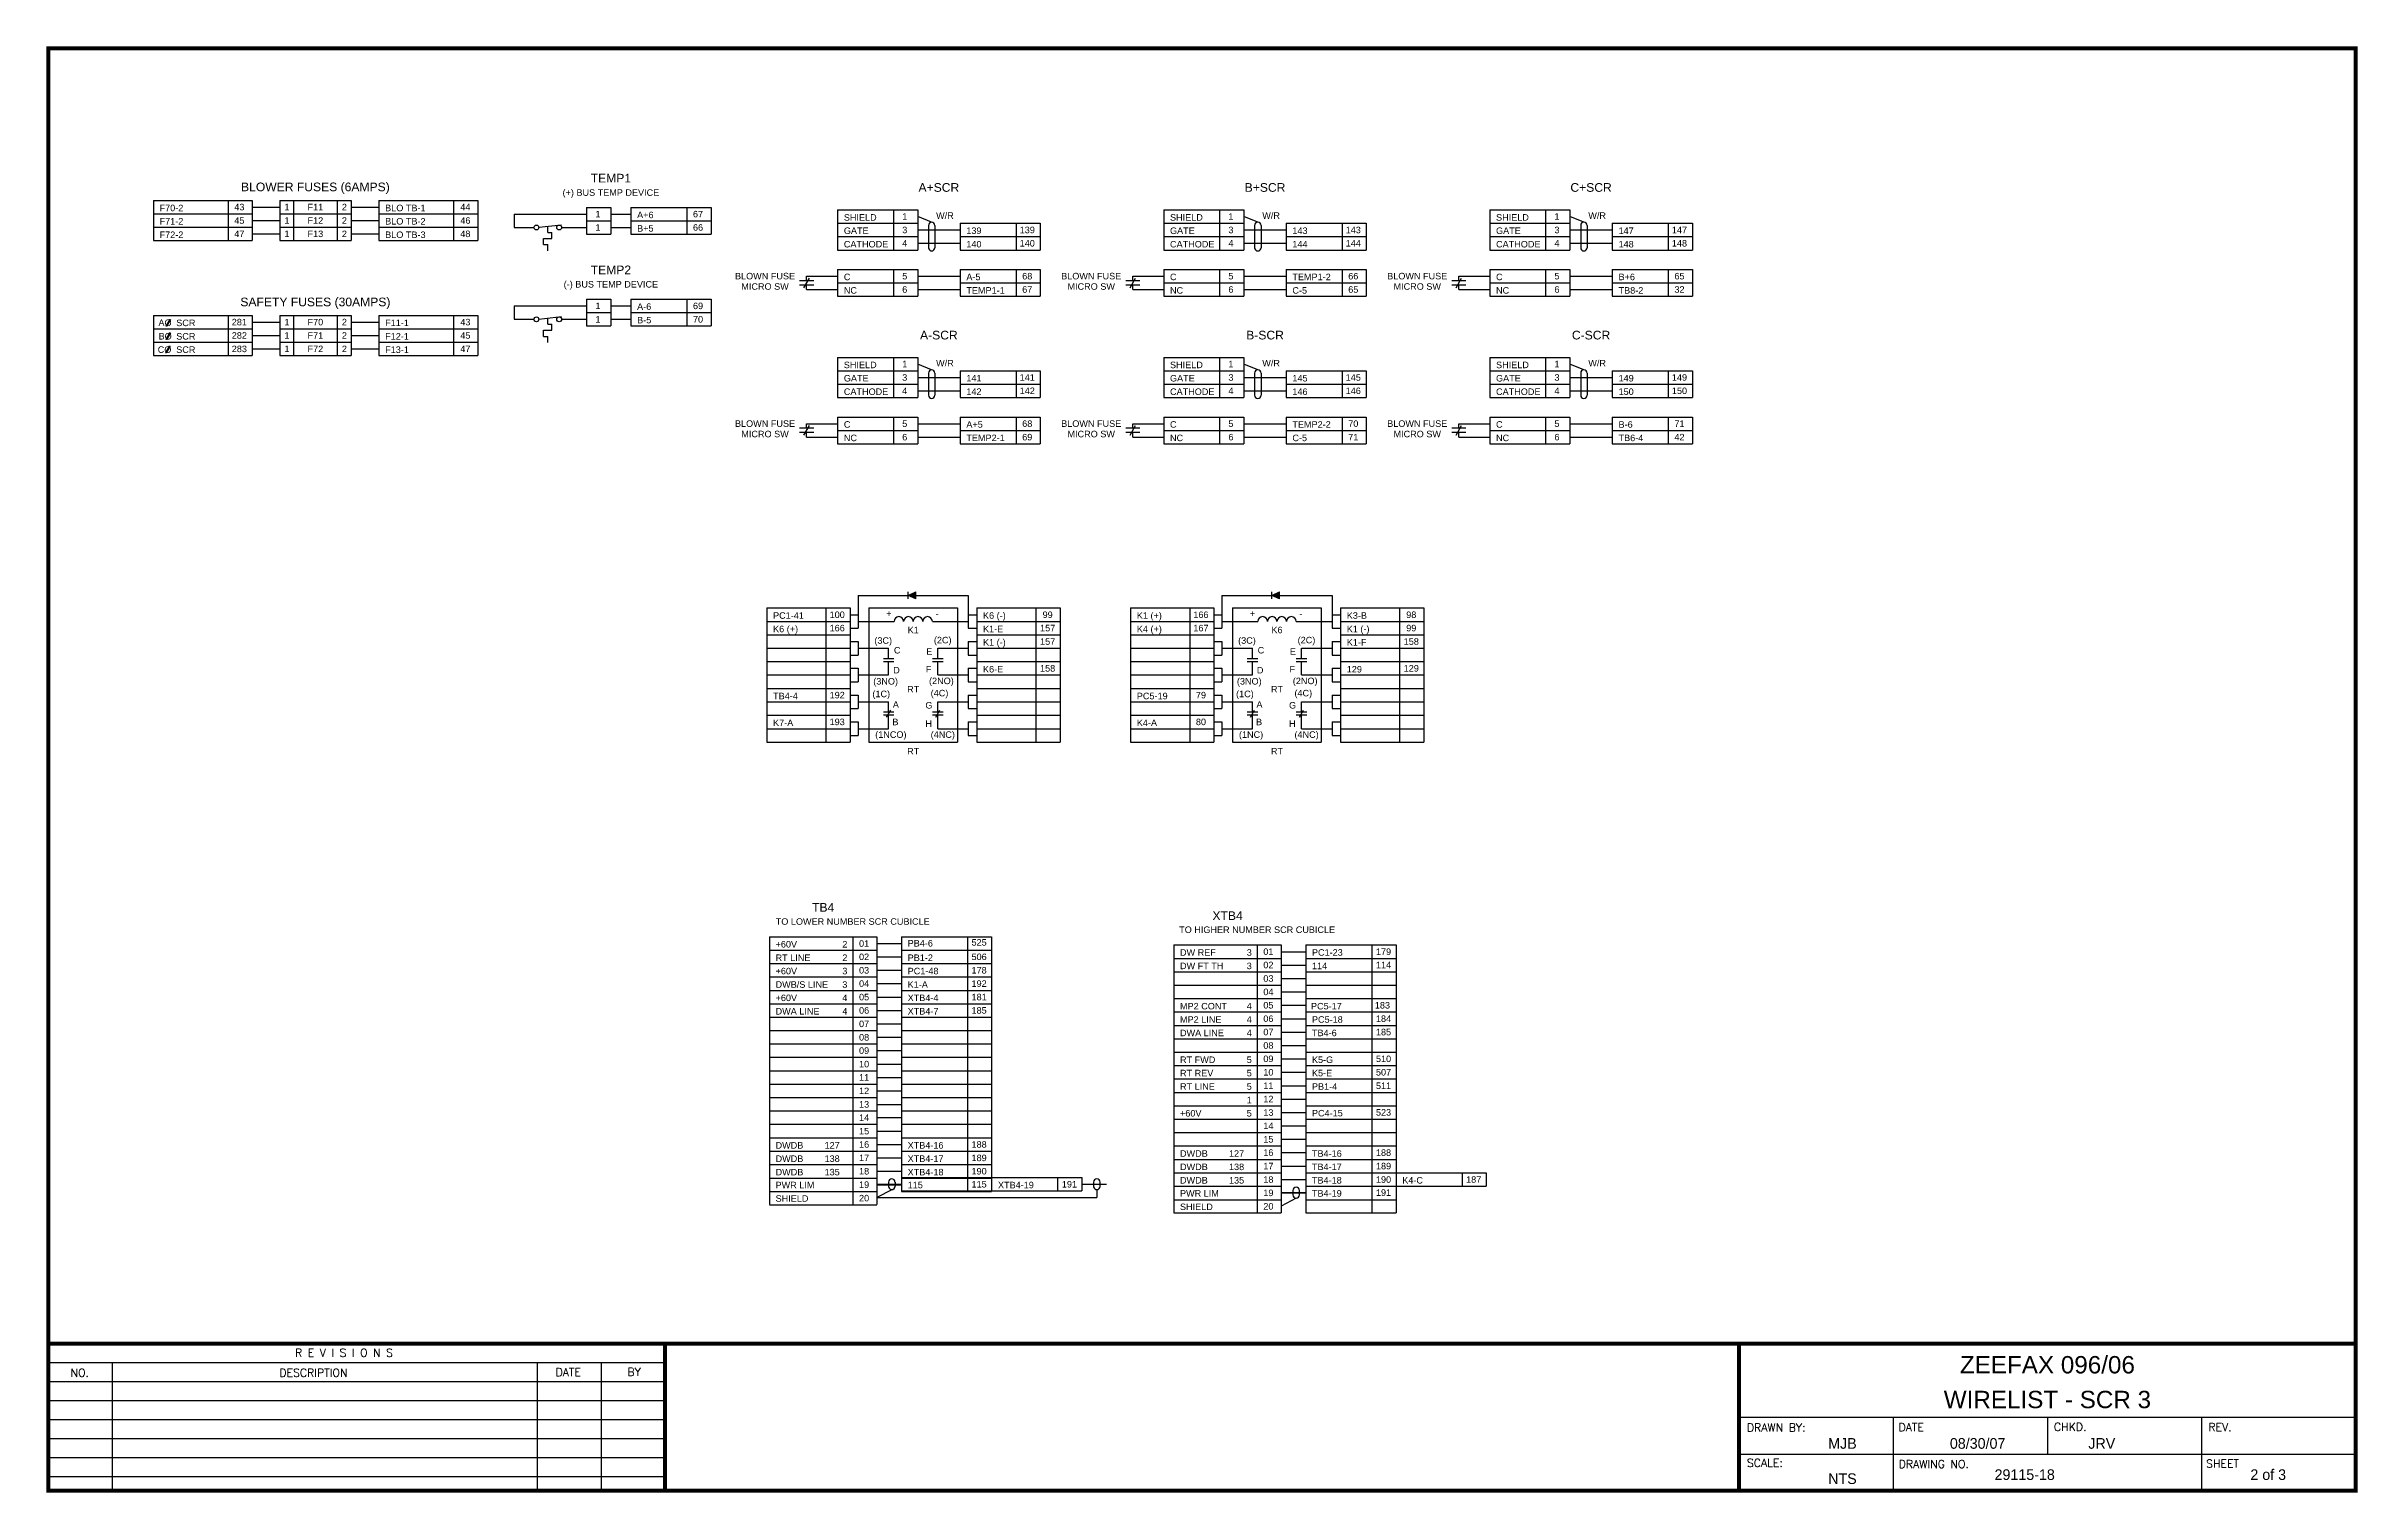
# Model space of a CAD drawing. Extents: x 1.8 to 18.5, y -1.9 to 8.5.
import ezdxf
from ezdxf.enums import TextEntityAlignment as Align

# ---------------------------------------------------------------- set-up
doc = ezdxf.new("R2010")
doc.units = 0
doc.header["$MEASUREMENT"] = 0
doc.layers.get('0').update_dxf_attribs({"linetype": 'CONTINUOUS'})
doc.layers.add('DRAWING', color=7, linetype='CONTINUOUS')
doc.styles.add('A1', font='A1.shx')
doc.styles.add('ROMAND', font='ROMAND.shx')
doc.styles.get("Standard").update_dxf_attribs({"font": 'ARIAL.TTF'})

# ---------------------------------------------------------------- blocks, each defined once
blk = doc.blocks.new('B_phase')
h = blk.add_hatch(color=256)
h.paths.add_polyline_path([(0.094, -0.031), (0.101, -0.031), (0.139, 0.033), (0.131, 0.033)], flags=16)
h.paths.add_polyline_path([(0.01, -0.048), (0.158, -0.048), (0.158, 0.049), (0.01, 0.049)], flags=9)
for p, q in [((0.131, 0.033), (0.094, -0.031)), ((0.139, 0.033), (0.101, -0.031)), ((0.131, 0.033), (0.139, 0.033)), ((0.101, -0.031), (0.094, -0.031))]:
    blk.add_line(p, q)
blk.add_text('BO', height=0.0625).set_placement((0.025, -0.03))
blk = doc.blocks.new('C_phase')
h = blk.add_hatch(color=256)
h.paths.add_polyline_path([(0.099, -0.026), (0.107, -0.026), (0.144, 0.038), (0.136, 0.038)], flags=16)
h.paths.add_polyline_path([(0.013, -0.043), (0.168, -0.043), (0.168, 0.054), (0.013, 0.054)], flags=9)
for p, q in [((0.136, 0.038), (0.099, -0.026)), ((0.144, 0.038), (0.107, -0.026)), ((0.136, 0.038), (0.144, 0.038)), ((0.107, -0.026), (0.099, -0.026))]:
    blk.add_line(p, q)
blk.add_text('CO', height=0.0625).set_placement((0.025, -0.025))
blk = doc.blocks.new('A_phase')
h = blk.add_hatch(color=256)
h.paths.add_polyline_path([(0.1, -0.033), (0.108, -0.033), (0.145, 0.031), (0.137, 0.031)], flags=16)
h.paths.add_polyline_path([(0.01, -0.05), (0.165, -0.05), (0.165, 0.047), (0.01, 0.047)], flags=9)
for p, q in [((0.137, 0.031), (0.1, -0.033)), ((0.145, 0.031), (0.108, -0.033)), ((0.137, 0.031), (0.145, 0.031)), ((0.108, -0.033), (0.1, -0.033))]:
    blk.add_line(p, q)
blk.add_text('AO', height=0.0625).set_placement((0.029, -0.032))
blk = doc.blocks.new('N_C_contact')
for p, q in [((0.051, 0.031), (-0.051, 0.031)), ((0.051, 0), (-0.051, 0)), ((-0.02, -0.019), (0.02, 0.05))]:
    blk.add_line(p, q)
blk = doc.blocks.new('coil')
for centre in [(0.046, 0), (0.138, 0), (0.23, 0), (0.322, 0)]:
    blk.add_arc(centre, 0.046, 0, 180)
blk = doc.blocks.new('NPCAP')
for p, q in [((0, 0.051), (0, -0.051)), ((0.031, 0.051), (0.031, -0.051))]:
    blk.add_line(p, q)
blk = doc.blocks.new('DIODE')
blk.add_hatch(color=256).paths.add_polyline_path([(0.072, 0), (0, 0.033), (0, -0.033)])
for p, q in [((0, 0.033), (0.072, 0)), ((0, 0.033), (0, -0.033)), ((0.072, 0), (0, -0.033)), ((0.072, 0.033), (0.072, -0.033))]:
    blk.add_line(p, q)

msp = doc.modelspace()

# ---------------------------------------------------------------- linework, layer by layer
at = {"color": 7}
for p, q in [((1.823, -0.861), (1.823, -1.922)), ((1.823, -0.998), (6.269, -0.998)), ((2.284, -0.998), (2.284, -1.922)), ((5.347, -0.998), (5.347, -1.922)), ((5.808, -0.998), (5.808, -1.922)), ((1.823, -1.135), (6.269, -1.135)), ((1.823, -1.272), (6.269, -1.272)), ((1.823, -1.409), (6.269, -1.409)), ((14.01, -1.391), (18.456, -1.391)), ((15.122, -1.391), (15.122, -1.922)), ((16.233, -1.391), (16.233, -1.657)), ((17.344, -1.391), (17.344, -1.922)), ((1.823, -1.546), (6.269, -1.546)), ((14.01, -1.657), (18.456, -1.657)), ((1.823, -1.683), (6.269, -1.683)), ((1.823, -1.82), (6.269, -1.82))]:
    msp.add_line(p, q, dxfattribs=at)
at = {"color": 7, "const_width": 0.0288}
msp.add_lwpolyline([(18.456, -1.922), (18.456, 8.474), (1.823, 8.474), (1.823, -1.922)], close=True, dxfattribs=at)
for points in [[(1.823, -0.861), (18.456, -0.861)], [(6.269, -0.861), (6.269, -1.922)], [(14.01, -1.922), (14.01, -0.861)]]:
    msp.add_lwpolyline(points, dxfattribs=at)
at = {"layer": 'DRAWING', "color": 7}
for p, q in [((2.581, 7.377), (3.294, 7.377)), ((2.581, 7.377), (2.581, 7.087)), ((3.12, 7.377), (3.12, 7.087)), ((3.294, 7.377), (3.294, 7.087)), ((3.492, 7.377), (4.006, 7.377)), ((3.492, 7.377), (3.492, 7.087)), ((3.592, 7.377), (3.592, 7.087)), ((3.905, 7.377), (3.905, 7.087)), ((4.006, 7.377), (4.006, 7.087)), ((4.206, 7.377), (4.92, 7.377)), ((4.206, 7.377), (4.206, 7.087)), ((4.745, 7.377), (4.745, 7.087)), ((4.92, 7.377), (4.92, 7.087)), ((2.581, 7.281), (3.294, 7.281)), ((2.581, 7.184), (3.294, 7.184)), ((3.294, 7.329), (3.492, 7.329)), ((3.294, 7.232), (3.492, 7.232)), ((3.492, 7.281), (4.006, 7.281)), ((3.492, 7.184), (4.006, 7.184)), ((4.006, 7.329), (4.206, 7.329)), ((4.006, 7.232), (4.206, 7.232)), ((4.206, 7.281), (4.92, 7.281)), ((4.206, 7.184), (4.92, 7.184)), ((5.181, 7.278), (5.704, 7.278)), ((5.181, 7.278), (5.181, 7.182)), ((5.181, 7.182), (5.324, 7.182)), ((5.36, 7.183), (5.524, 7.201)), ((5.424, 7.146), (5.424, 7.19)), ((5.524, 7.182), (5.704, 7.182)), ((5.704, 7.326), (5.879, 7.326)), ((5.704, 7.326), (5.704, 7.133)), ((5.704, 7.23), (5.879, 7.23)), ((5.879, 7.326), (5.879, 7.133)), ((5.879, 7.278), (6.023, 7.278)), ((5.879, 7.182), (6.023, 7.182)), ((6.023, 7.326), (6.601, 7.326)), ((6.023, 7.326), (6.023, 7.133)), ((6.023, 7.23), (6.601, 7.23)), ((6.426, 7.326), (6.426, 7.133)), ((6.601, 7.326), (6.601, 7.133)), ((7.513, 7.309), (7.513, 7.019)), ((7.513, 7.309), (8.091, 7.309)), ((7.513, 7.213), (8.091, 7.213)), ((7.916, 7.309), (7.916, 7.019)), ((8.091, 7.309), (8.091, 7.019)), ((8.191, 7.219), (8.091, 7.261)), ((8.091, 7.164), (8.396, 7.164)), ((8.168, 7.196), (8.168, 7.036)), ((8.214, 7.196), (8.214, 7.036)), ((8.396, 7.213), (8.973, 7.213)), ((8.396, 7.213), (8.396, 7.019)), ((8.799, 7.213), (8.799, 7.019)), ((8.973, 7.213), (8.973, 7.019)), ((9.864, 7.309), (9.864, 7.019)), ((9.864, 7.309), (10.441, 7.309)), ((9.864, 7.213), (10.441, 7.213)), ((10.266, 7.309), (10.266, 7.019)), ((10.441, 7.309), (10.441, 7.019)), ((10.542, 7.219), (10.441, 7.261)), ((10.441, 7.164), (10.746, 7.164)), ((10.519, 7.196), (10.519, 7.036)), ((10.565, 7.196), (10.565, 7.036)), ((10.746, 7.213), (10.746, 7.019)), ((10.746, 7.213), (11.324, 7.213)), ((11.149, 7.213), (11.149, 7.019)), ((11.324, 7.213), (11.324, 7.019)), ((12.214, 7.309), (12.214, 7.019)), ((12.214, 7.309), (12.791, 7.309)), ((12.214, 7.213), (12.791, 7.213)), ((12.616, 7.309), (12.616, 7.019)), ((12.791, 7.309), (12.791, 7.019)), ((12.892, 7.219), (12.791, 7.261)), ((12.791, 7.164), (13.097, 7.164)), ((12.869, 7.196), (12.869, 7.036)), ((12.915, 7.196), (12.915, 7.036)), ((13.097, 7.213), (13.097, 7.019)), ((13.097, 7.213), (13.674, 7.213)), ((13.499, 7.213), (13.499, 7.019)), ((13.674, 7.213), (13.674, 7.019)), ((2.581, 7.087), (3.294, 7.087)), ((3.294, 7.136), (3.492, 7.136)), ((3.492, 7.087), (4.006, 7.087)), ((4.006, 7.136), (4.206, 7.136)), ((4.206, 7.087), (4.92, 7.087)), ((5.394, 7.102), (5.454, 7.102)), ((5.394, 7.058), (5.394, 7.102)), ((5.394, 7.058), (5.424, 7.058)), ((5.424, 7.146), (5.454, 7.146)), ((5.424, 7.014), (5.424, 7.058)), ((5.454, 7.102), (5.454, 7.146)), ((5.704, 7.133), (5.879, 7.133)), ((6.023, 7.133), (6.601, 7.133)), ((7.513, 7.116), (8.091, 7.116)), ((7.513, 7.019), (8.091, 7.019)), ((8.091, 7.068), (8.396, 7.068)), ((8.396, 7.116), (8.973, 7.116)), ((8.396, 7.019), (8.973, 7.019)), ((9.864, 7.116), (10.441, 7.116)), ((9.864, 7.019), (10.441, 7.019)), ((10.441, 7.068), (10.746, 7.068)), ((10.746, 7.116), (11.324, 7.116)), ((10.746, 7.019), (11.324, 7.019)), ((12.214, 7.116), (12.791, 7.116)), ((12.214, 7.019), (12.791, 7.019)), ((12.791, 7.068), (13.097, 7.068)), ((13.097, 7.116), (13.674, 7.116)), ((13.097, 7.019), (13.674, 7.019)), ((7.29, 6.831), (7.513, 6.831)), ((7.29, 6.798), (7.29, 6.831)), ((7.513, 6.879), (8.091, 6.879)), ((7.513, 6.879), (7.513, 6.686)), ((7.916, 6.879), (7.916, 6.686)), ((8.091, 6.879), (8.091, 6.686)), ((8.091, 6.831), (8.396, 6.831)), ((8.396, 6.879), (8.973, 6.879)), ((8.396, 6.879), (8.396, 6.686)), ((8.799, 6.879), (8.799, 6.686)), ((8.973, 6.879), (8.973, 6.686)), ((9.641, 6.831), (9.864, 6.831)), ((9.641, 6.798), (9.641, 6.831)), ((9.864, 6.879), (10.441, 6.879)), ((9.864, 6.879), (9.864, 6.686)), ((10.266, 6.879), (10.266, 6.686)), ((10.441, 6.879), (10.441, 6.686)), ((10.441, 6.831), (10.746, 6.831)), ((10.746, 6.879), (11.324, 6.879)), ((10.746, 6.879), (10.746, 6.686)), ((11.149, 6.879), (11.149, 6.686)), ((11.324, 6.879), (11.324, 6.686)), ((11.991, 6.831), (12.214, 6.831)), ((11.991, 6.798), (11.991, 6.831)), ((12.214, 6.879), (12.791, 6.879)), ((12.214, 6.879), (12.214, 6.686)), ((12.616, 6.879), (12.616, 6.686)), ((12.791, 6.879), (12.791, 6.686)), ((12.791, 6.831), (13.097, 6.831)), ((13.097, 6.879), (13.674, 6.879)), ((13.097, 6.879), (13.097, 6.686)), ((13.499, 6.879), (13.499, 6.686)), ((13.674, 6.879), (13.674, 6.686)), ((5.704, 6.665), (5.879, 6.665)), ((5.704, 6.665), (5.704, 6.472)), ((5.879, 6.665), (5.879, 6.472)), ((6.023, 6.665), (6.601, 6.665)), ((6.023, 6.665), (6.023, 6.472)), ((6.426, 6.665), (6.426, 6.472)), ((6.601, 6.665), (6.601, 6.472)), ((7.29, 6.735), (7.29, 6.767)), ((7.29, 6.735), (7.513, 6.735)), ((7.513, 6.783), (8.091, 6.783)), ((7.513, 6.686), (8.091, 6.686)), ((8.091, 6.735), (8.396, 6.735)), ((8.396, 6.783), (8.973, 6.783)), ((8.396, 6.686), (8.973, 6.686)), ((9.641, 6.735), (9.641, 6.767)), ((9.641, 6.735), (9.864, 6.735)), ((9.864, 6.783), (10.441, 6.783)), ((9.864, 6.686), (10.441, 6.686)), ((10.441, 6.735), (10.746, 6.735)), ((10.746, 6.783), (11.324, 6.783)), ((10.746, 6.686), (11.324, 6.686)), ((11.991, 6.735), (11.991, 6.767)), ((11.991, 6.735), (12.214, 6.735)), ((12.214, 6.783), (12.791, 6.783)), ((12.214, 6.686), (12.791, 6.686)), ((12.791, 6.735), (13.097, 6.735)), ((13.097, 6.783), (13.674, 6.783)), ((13.097, 6.686), (13.674, 6.686)), ((2.581, 6.548), (3.294, 6.548)), ((2.581, 6.548), (2.581, 6.259)), ((3.12, 6.548), (3.12, 6.259)), ((3.294, 6.548), (3.294, 6.259)), ((3.294, 6.5), (3.492, 6.5)), ((3.492, 6.548), (4.006, 6.548)), ((3.492, 6.548), (3.492, 6.259)), ((3.592, 6.548), (3.592, 6.259)), ((3.905, 6.548), (3.905, 6.259)), ((4.006, 6.548), (4.006, 6.259)), ((4.006, 6.5), (4.206, 6.5)), ((4.206, 6.548), (4.92, 6.548)), ((4.206, 6.548), (4.206, 6.259)), ((4.745, 6.548), (4.745, 6.259)), ((4.92, 6.548), (4.92, 6.259)), ((5.181, 6.617), (5.704, 6.617)), ((5.181, 6.617), (5.181, 6.52)), ((5.181, 6.52), (5.324, 6.52)), ((5.36, 6.522), (5.524, 6.54)), ((5.424, 6.485), (5.424, 6.529)), ((5.524, 6.52), (5.704, 6.52)), ((5.704, 6.569), (5.879, 6.569)), ((5.879, 6.617), (6.023, 6.617)), ((5.879, 6.52), (6.023, 6.52)), ((6.023, 6.569), (6.601, 6.569)), ((2.581, 6.452), (3.294, 6.452)), ((2.581, 6.355), (3.294, 6.355)), ((3.294, 6.404), (3.492, 6.404)), ((3.492, 6.452), (4.006, 6.452)), ((3.492, 6.355), (4.006, 6.355)), ((4.006, 6.404), (4.206, 6.404)), ((4.206, 6.452), (4.92, 6.452)), ((4.206, 6.355), (4.92, 6.355)), ((5.394, 6.397), (5.394, 6.441)), ((5.394, 6.441), (5.454, 6.441)), ((5.394, 6.397), (5.424, 6.397)), ((5.424, 6.485), (5.454, 6.485)), ((5.424, 6.353), (5.424, 6.397)), ((5.454, 6.441), (5.454, 6.485)), ((5.704, 6.472), (5.879, 6.472)), ((6.023, 6.472), (6.601, 6.472)), ((2.581, 6.259), (3.294, 6.259)), ((3.294, 6.307), (3.492, 6.307)), ((3.492, 6.259), (4.006, 6.259)), ((4.006, 6.307), (4.206, 6.307)), ((4.206, 6.259), (4.92, 6.259)), ((7.513, 6.246), (7.513, 5.956)), ((7.513, 6.246), (8.091, 6.246)), ((7.916, 6.246), (7.916, 5.956)), ((8.091, 6.246), (8.091, 5.956)), ((8.191, 6.156), (8.091, 6.198)), ((9.864, 6.246), (9.864, 5.956)), ((9.864, 6.246), (10.441, 6.246)), ((10.266, 6.246), (10.266, 5.956)), ((10.441, 6.246), (10.441, 5.956)), ((10.542, 6.156), (10.441, 6.198)), ((12.214, 6.246), (12.791, 6.246)), ((12.214, 6.246), (12.214, 5.956)), ((12.616, 6.246), (12.616, 5.956)), ((12.791, 6.246), (12.791, 5.956)), ((12.892, 6.156), (12.791, 6.198)), ((7.513, 6.149), (8.091, 6.149)), ((7.513, 6.053), (8.091, 6.053)), ((8.091, 6.101), (8.396, 6.101)), ((8.091, 6.005), (8.396, 6.005)), ((8.168, 6.133), (8.168, 5.973)), ((8.214, 6.133), (8.214, 5.973)), ((8.396, 6.149), (8.973, 6.149)), ((8.396, 6.149), (8.396, 5.956)), ((8.396, 6.053), (8.973, 6.053)), ((8.799, 6.149), (8.799, 5.956)), ((8.973, 6.149), (8.973, 5.956)), ((9.864, 6.149), (10.441, 6.149)), ((9.864, 6.053), (10.441, 6.053)), ((10.441, 6.101), (10.746, 6.101)), ((10.441, 6.005), (10.746, 6.005)), ((10.519, 6.133), (10.519, 5.973)), ((10.565, 6.133), (10.565, 5.973)), ((10.746, 6.149), (11.324, 6.149)), ((10.746, 6.149), (10.746, 5.956)), ((10.746, 6.053), (11.324, 6.053)), ((11.149, 6.149), (11.149, 5.956)), ((11.324, 6.149), (11.324, 5.956)), ((12.214, 6.149), (12.791, 6.149)), ((12.214, 6.053), (12.791, 6.053)), ((12.791, 6.101), (13.097, 6.101)), ((12.791, 6.005), (13.097, 6.005)), ((12.869, 6.133), (12.869, 5.973)), ((12.915, 6.133), (12.915, 5.973)), ((13.097, 6.149), (13.674, 6.149)), ((13.097, 6.149), (13.097, 5.956)), ((13.097, 6.053), (13.674, 6.053)), ((13.499, 6.149), (13.499, 5.956)), ((13.674, 6.149), (13.674, 5.956)), ((7.513, 5.956), (8.091, 5.956)), ((8.396, 5.956), (8.973, 5.956)), ((9.864, 5.956), (10.441, 5.956)), ((10.746, 5.956), (11.324, 5.956)), ((12.214, 5.956), (12.791, 5.956)), ((13.097, 5.956), (13.674, 5.956)), ((7.29, 5.768), (7.513, 5.768)), ((7.29, 5.735), (7.29, 5.768)), ((7.29, 5.671), (7.29, 5.704)), ((7.29, 5.671), (7.513, 5.671)), ((7.513, 5.816), (8.091, 5.816)), ((7.513, 5.816), (7.513, 5.623)), ((7.513, 5.72), (8.091, 5.72)), ((7.916, 5.816), (7.916, 5.623)), ((8.091, 5.816), (8.091, 5.623)), ((8.091, 5.768), (8.396, 5.768)), ((8.091, 5.671), (8.396, 5.671)), ((8.396, 5.816), (8.973, 5.816)), ((8.396, 5.816), (8.396, 5.623)), ((8.396, 5.72), (8.973, 5.72)), ((8.799, 5.816), (8.799, 5.623)), ((8.973, 5.816), (8.973, 5.623)), ((9.641, 5.768), (9.864, 5.768)), ((9.641, 5.735), (9.641, 5.768)), ((9.641, 5.671), (9.641, 5.704)), ((9.641, 5.671), (9.864, 5.671)), ((9.864, 5.816), (9.864, 5.623)), ((9.864, 5.816), (10.441, 5.816)), ((9.864, 5.72), (10.441, 5.72)), ((10.266, 5.816), (10.266, 5.623)), ((10.441, 5.816), (10.441, 5.623)), ((10.441, 5.768), (10.746, 5.768)), ((10.441, 5.671), (10.746, 5.671)), ((10.746, 5.816), (11.324, 5.816)), ((10.746, 5.816), (10.746, 5.623)), ((10.746, 5.72), (11.324, 5.72)), ((11.149, 5.816), (11.149, 5.623)), ((11.324, 5.816), (11.324, 5.623)), ((11.991, 5.768), (12.214, 5.768)), ((11.991, 5.735), (11.991, 5.768)), ((11.991, 5.671), (11.991, 5.704)), ((11.991, 5.671), (12.214, 5.671)), ((12.214, 5.816), (12.791, 5.816)), ((12.214, 5.816), (12.214, 5.623)), ((12.214, 5.72), (12.791, 5.72)), ((12.616, 5.816), (12.616, 5.623)), ((12.791, 5.816), (12.791, 5.623)), ((12.791, 5.768), (13.097, 5.768)), ((12.791, 5.671), (13.097, 5.671)), ((13.097, 5.816), (13.097, 5.623)), ((13.097, 5.816), (13.674, 5.816)), ((13.097, 5.72), (13.674, 5.72)), ((13.499, 5.816), (13.499, 5.623)), ((13.674, 5.816), (13.674, 5.623)), ((7.513, 5.623), (8.091, 5.623)), ((8.396, 5.623), (8.973, 5.623)), ((9.864, 5.623), (10.441, 5.623)), ((10.746, 5.623), (11.324, 5.623)), ((12.214, 5.623), (12.791, 5.623)), ((13.097, 5.623), (13.674, 5.623)), ((7.661, 4.531), (8.455, 4.531)), ((7.661, 4.531), (7.661, 4.295)), ((8.455, 4.531), (8.455, 4.295)), ((10.283, 4.531), (11.077, 4.531)), ((10.283, 4.531), (10.283, 4.295)), ((11.077, 4.531), (11.077, 4.295)), ((7.003, 4.44), (7.604, 4.44)), ((7.003, 4.44), (7.003, 3.474)), ((7.003, 4.343), (7.604, 4.343)), ((7.429, 4.44), (7.429, 3.474)), ((7.604, 4.44), (7.604, 3.474)), ((7.604, 4.391), (7.661, 4.391)), ((7.661, 4.343), (7.92, 4.343)), ((7.739, 4.44), (7.739, 3.474)), ((7.739, 4.44), (8.378, 4.44)), ((8.196, 4.343), (8.455, 4.343)), ((8.378, 4.44), (8.378, 3.474)), ((8.455, 4.391), (8.516, 4.391)), ((8.516, 4.44), (8.516, 3.474)), ((8.516, 4.44), (9.117, 4.44)), ((8.516, 4.343), (9.117, 4.343)), ((8.942, 4.44), (8.942, 3.474)), ((9.117, 4.44), (9.117, 3.474)), ((9.624, 4.44), (9.624, 3.474)), ((9.624, 4.44), (10.225, 4.44)), ((9.624, 4.343), (10.225, 4.343)), ((10.051, 4.44), (10.051, 3.474)), ((10.225, 4.44), (10.225, 3.474)), ((10.225, 4.391), (10.283, 4.391)), ((10.283, 4.343), (10.542, 4.343)), ((10.36, 4.44), (10.36, 3.474)), ((10.36, 4.44), (10.999, 4.44)), ((10.818, 4.343), (11.077, 4.343)), ((10.999, 4.44), (10.999, 3.474)), ((11.077, 4.391), (11.137, 4.391)), ((11.137, 4.44), (11.137, 3.474)), ((11.137, 4.44), (11.738, 4.44)), ((11.137, 4.343), (11.738, 4.343)), ((11.564, 4.44), (11.564, 3.474)), ((11.738, 4.44), (11.738, 3.474)), ((7.003, 4.246), (7.604, 4.246)), ((7.604, 4.295), (7.661, 4.295)), ((7.604, 4.198), (7.661, 4.198)), ((7.661, 4.198), (7.661, 4.101)), ((8.455, 4.295), (8.516, 4.295)), ((8.455, 4.198), (8.455, 4.101)), ((8.455, 4.198), (8.516, 4.198)), ((8.516, 4.246), (9.117, 4.246)), ((9.624, 4.246), (10.225, 4.246)), ((10.225, 4.295), (10.283, 4.295)), ((10.225, 4.198), (10.283, 4.198)), ((10.283, 4.198), (10.283, 4.101)), ((11.077, 4.295), (11.137, 4.295)), ((11.077, 4.198), (11.137, 4.198)), ((11.077, 4.198), (11.077, 4.101)), ((11.137, 4.246), (11.738, 4.246)), ((7.003, 4.15), (7.604, 4.15)), ((7.003, 4.053), (7.604, 4.053)), ((7.604, 4.101), (7.661, 4.101)), ((7.604, 4.005), (7.661, 4.005)), ((7.661, 4.15), (7.881, 4.15)), ((7.661, 4.005), (7.661, 3.908)), ((7.881, 4.077), (7.881, 4.15)), ((7.881, 3.957), (7.881, 4.053)), ((8.235, 4.15), (8.455, 4.15)), ((8.235, 4.077), (8.235, 4.15)), ((8.235, 3.957), (8.235, 4.053)), ((8.455, 4.101), (8.516, 4.101)), ((8.455, 4.005), (8.455, 3.908)), ((8.455, 4.005), (8.516, 4.005)), ((8.516, 4.15), (9.117, 4.15)), ((8.516, 4.053), (9.117, 4.053)), ((9.624, 4.15), (10.225, 4.15)), ((9.624, 4.053), (10.225, 4.053)), ((10.225, 4.101), (10.283, 4.101)), ((10.225, 4.005), (10.283, 4.005)), ((10.283, 4.15), (10.503, 4.15)), ((10.283, 4.005), (10.283, 3.908)), ((10.503, 4.077), (10.503, 4.15)), ((10.503, 3.957), (10.503, 4.053)), ((10.857, 4.15), (11.077, 4.15)), ((10.857, 4.077), (10.857, 4.15)), ((10.857, 3.957), (10.857, 4.053)), ((11.077, 4.101), (11.137, 4.101)), ((11.077, 4.005), (11.137, 4.005)), ((11.077, 4.005), (11.077, 3.908)), ((11.137, 4.15), (11.738, 4.15)), ((11.137, 4.053), (11.738, 4.053)), ((7.003, 3.957), (7.604, 3.957)), ((7.003, 3.86), (7.604, 3.86)), ((7.604, 3.908), (7.661, 3.908)), ((7.661, 3.957), (7.881, 3.957)), ((8.235, 3.957), (8.455, 3.957)), ((8.455, 3.908), (8.516, 3.908)), ((8.516, 3.957), (9.117, 3.957)), ((8.516, 3.86), (9.117, 3.86)), ((9.624, 3.957), (10.225, 3.957)), ((9.624, 3.86), (10.225, 3.86)), ((10.225, 3.908), (10.283, 3.908)), ((10.283, 3.957), (10.503, 3.957)), ((10.857, 3.957), (11.077, 3.957)), ((11.077, 3.908), (11.137, 3.908)), ((11.137, 3.957), (11.738, 3.957)), ((11.137, 3.86), (11.738, 3.86)), ((7.003, 3.763), (7.604, 3.763)), ((7.003, 3.667), (7.604, 3.667)), ((7.604, 3.812), (7.661, 3.812)), ((7.604, 3.715), (7.661, 3.715)), ((7.661, 3.812), (7.661, 3.715)), ((7.661, 3.763), (7.881, 3.763)), ((7.881, 3.69), (7.881, 3.763)), ((7.881, 3.57), (7.881, 3.667)), ((8.235, 3.763), (8.455, 3.763)), ((8.235, 3.69), (8.235, 3.763)), ((8.235, 3.57), (8.235, 3.667)), ((8.455, 3.812), (8.455, 3.715)), ((8.455, 3.812), (8.516, 3.812)), ((8.455, 3.715), (8.516, 3.715)), ((8.516, 3.763), (9.117, 3.763)), ((8.516, 3.667), (9.117, 3.667)), ((9.624, 3.763), (10.225, 3.763)), ((9.624, 3.667), (10.225, 3.667)), ((10.225, 3.812), (10.283, 3.812)), ((10.225, 3.715), (10.283, 3.715)), ((10.283, 3.812), (10.283, 3.715)), ((10.283, 3.763), (10.503, 3.763)), ((10.503, 3.69), (10.503, 3.763)), ((10.503, 3.57), (10.503, 3.667)), ((10.857, 3.69), (10.857, 3.763)), ((10.857, 3.763), (11.077, 3.763)), ((10.857, 3.57), (10.857, 3.667)), ((11.077, 3.812), (11.137, 3.812)), ((11.077, 3.812), (11.077, 3.715)), ((11.077, 3.715), (11.137, 3.715)), ((11.137, 3.763), (11.738, 3.763)), ((11.137, 3.667), (11.738, 3.667)), ((7.003, 3.57), (7.604, 3.57)), ((7.604, 3.619), (7.661, 3.619)), ((7.604, 3.522), (7.661, 3.522)), ((7.661, 3.619), (7.661, 3.522)), ((7.661, 3.57), (7.881, 3.57)), ((8.235, 3.57), (8.455, 3.57)), ((8.455, 3.619), (8.455, 3.522)), ((8.455, 3.619), (8.516, 3.619)), ((8.455, 3.522), (8.516, 3.522)), ((8.516, 3.57), (9.117, 3.57)), ((9.624, 3.57), (10.225, 3.57)), ((10.225, 3.619), (10.283, 3.619)), ((10.225, 3.522), (10.283, 3.522)), ((10.283, 3.619), (10.283, 3.522)), ((10.283, 3.57), (10.503, 3.57)), ((10.857, 3.57), (11.077, 3.57)), ((11.077, 3.619), (11.077, 3.522)), ((11.077, 3.619), (11.137, 3.619)), ((11.077, 3.522), (11.137, 3.522)), ((11.137, 3.57), (11.738, 3.57)), ((7.003, 3.474), (7.604, 3.474)), ((7.739, 3.474), (8.378, 3.474)), ((8.516, 3.474), (9.117, 3.474)), ((9.624, 3.474), (10.225, 3.474)), ((10.36, 3.474), (10.999, 3.474)), ((11.137, 3.474), (11.738, 3.474)), ((7.021, 2.071), (7.021, 0.14)), ((7.021, 2.071), (7.797, 2.071)), ((7.622, 2.071), (7.622, 0.14)), ((7.797, 2.071), (7.797, 0.14)), ((7.797, 2.022), (7.973, 2.022)), ((7.973, 2.071), (7.973, 0.236)), ((7.973, 2.071), (8.623, 2.071)), ((8.449, 2.071), (8.449, 0.236)), ((8.623, 2.071), (8.623, 0.236)), ((9.936, 2.012), (9.936, 0.081)), ((9.936, 2.012), (10.711, 2.012)), ((10.537, 2.012), (10.537, 0.081)), ((10.711, 2.012), (10.711, 0.081)), ((10.887, 2.012), (10.887, 0.081)), ((10.887, 2.012), (11.538, 2.012)), ((11.363, 2.012), (11.363, 0.081)), ((11.538, 2.012), (11.538, 0.081)), ((7.021, 1.974), (7.797, 1.974)), ((7.021, 1.878), (7.797, 1.878)), ((7.797, 1.926), (7.973, 1.926)), ((7.973, 1.974), (8.623, 1.974)), ((7.973, 1.878), (8.623, 1.878)), ((9.936, 1.915), (10.711, 1.915)), ((10.711, 1.963), (10.887, 1.963)), ((10.711, 1.867), (10.887, 1.867)), ((10.887, 1.915), (11.538, 1.915)), ((7.021, 1.781), (7.797, 1.781)), ((7.021, 1.684), (7.797, 1.684)), ((7.797, 1.829), (7.973, 1.829)), ((7.797, 1.733), (7.973, 1.733)), ((7.973, 1.781), (8.623, 1.781)), ((7.973, 1.684), (8.623, 1.684)), ((9.936, 1.818), (10.711, 1.818)), ((9.936, 1.722), (10.711, 1.722)), ((10.711, 1.77), (10.887, 1.77)), ((10.711, 1.673), (10.887, 1.673)), ((10.887, 1.818), (11.538, 1.818)), ((10.887, 1.722), (11.538, 1.722)), ((7.021, 1.588), (7.797, 1.588)), ((7.797, 1.636), (7.973, 1.636)), ((7.797, 1.54), (7.973, 1.54)), ((7.973, 1.588), (8.623, 1.588)), ((9.936, 1.625), (10.711, 1.625)), ((9.936, 1.529), (10.711, 1.529)), ((10.711, 1.577), (10.887, 1.577)), ((10.887, 1.625), (11.538, 1.625)), ((10.887, 1.529), (11.538, 1.529)), ((7.021, 1.491), (7.797, 1.491)), ((7.021, 1.395), (7.797, 1.395)), ((7.797, 1.443), (7.973, 1.443)), ((7.797, 1.346), (7.973, 1.346)), ((7.973, 1.491), (8.623, 1.491)), ((7.973, 1.395), (8.623, 1.395)), ((9.936, 1.432), (10.711, 1.432)), ((9.936, 1.335), (10.711, 1.335)), ((10.711, 1.48), (10.887, 1.48)), ((10.711, 1.384), (10.887, 1.384)), ((10.887, 1.432), (11.538, 1.432)), ((10.887, 1.335), (11.538, 1.335)), ((7.021, 1.298), (7.797, 1.298)), ((7.021, 1.202), (7.797, 1.202)), ((7.797, 1.25), (7.973, 1.25)), ((7.973, 1.298), (8.623, 1.298)), ((7.973, 1.202), (8.623, 1.202)), ((9.936, 1.239), (10.711, 1.239)), ((10.711, 1.287), (10.887, 1.287)), ((10.711, 1.191), (10.887, 1.191)), ((10.887, 1.239), (11.538, 1.239)), ((7.021, 1.105), (7.797, 1.105)), ((7.021, 1.008), (7.797, 1.008)), ((7.797, 1.153), (7.973, 1.153)), ((7.797, 1.057), (7.973, 1.057)), ((7.973, 1.105), (8.623, 1.105)), ((7.973, 1.008), (8.623, 1.008)), ((9.936, 1.142), (10.711, 1.142)), ((9.936, 1.046), (10.711, 1.046)), ((10.711, 1.094), (10.887, 1.094)), ((10.887, 1.142), (11.538, 1.142)), ((10.887, 1.046), (11.538, 1.046)), ((7.021, 0.912), (7.797, 0.912)), ((7.797, 0.96), (7.973, 0.96)), ((7.797, 0.863), (7.973, 0.863)), ((7.973, 0.912), (8.623, 0.912)), ((9.936, 0.949), (10.711, 0.949)), ((9.936, 0.853), (10.711, 0.853)), ((10.711, 0.997), (10.887, 0.997)), ((10.711, 0.901), (10.887, 0.901)), ((10.887, 0.949), (11.538, 0.949)), ((10.887, 0.853), (11.538, 0.853)), ((7.021, 0.815), (7.797, 0.815)), ((7.021, 0.719), (7.797, 0.719)), ((7.797, 0.767), (7.973, 0.767)), ((7.797, 0.67), (7.973, 0.67)), ((7.973, 0.815), (8.623, 0.815)), ((7.973, 0.719), (8.623, 0.719)), ((9.936, 0.756), (10.711, 0.756)), ((10.711, 0.804), (10.887, 0.804)), ((10.711, 0.708), (10.887, 0.708)), ((10.887, 0.756), (11.538, 0.756)), ((7.021, 0.622), (7.797, 0.622)), ((7.021, 0.525), (7.797, 0.525)), ((7.797, 0.574), (7.973, 0.574)), ((7.973, 0.622), (8.623, 0.622)), ((7.973, 0.525), (8.623, 0.525)), ((9.936, 0.659), (10.711, 0.659)), ((9.936, 0.563), (10.711, 0.563)), ((10.711, 0.611), (10.887, 0.611)), ((10.711, 0.515), (10.887, 0.515)), ((10.887, 0.659), (11.538, 0.659)), ((10.887, 0.563), (11.538, 0.563)), ((7.021, 0.429), (7.797, 0.429)), ((7.797, 0.477), (7.973, 0.477)), ((7.797, 0.381), (7.973, 0.381)), ((7.973, 0.429), (8.623, 0.429)), ((7.973, 0.336), (9.274, 0.336)), ((7.973, 0.336), (7.973, 0.239)), ((8.449, 0.336), (8.449, 0.239)), ((8.623, 0.336), (8.623, 0.239)), ((9.099, 0.336), (9.099, 0.239)), ((9.274, 0.336), (9.274, 0.239)), ((9.936, 0.466), (10.711, 0.466)), ((9.936, 0.37), (10.711, 0.37)), ((10.711, 0.418), (10.887, 0.418)), ((10.887, 0.466), (11.538, 0.466)), ((10.887, 0.37), (12.188, 0.37)), ((12.014, 0.37), (12.014, 0.273)), ((12.188, 0.37), (12.188, 0.273)), ((7.021, 0.332), (7.797, 0.332)), ((7.021, 0.236), (7.797, 0.236)), ((7.797, 0.287), (7.973, 0.287)), ((7.797, 0.284), (7.973, 0.284)), ((7.903, 0.248), (7.797, 0.191)), ((7.797, 0.191), (9.381, 0.191)), ((7.88, 0.303), (7.88, 0.272)), ((7.927, 0.303), (7.927, 0.272)), ((7.973, 0.332), (8.623, 0.332)), ((7.973, 0.239), (9.274, 0.239)), ((7.973, 0.236), (8.623, 0.236)), ((9.274, 0.287), (9.45, 0.287)), ((9.357, 0.303), (9.357, 0.272)), ((9.381, 0.248), (9.381, 0.191)), ((9.404, 0.303), (9.404, 0.272)), ((9.936, 0.273), (10.711, 0.273)), ((9.936, 0.176), (10.711, 0.176)), ((10.711, 0.321), (10.887, 0.321)), ((10.711, 0.227), (10.887, 0.227)), ((10.711, 0.225), (10.887, 0.225)), ((10.818, 0.188), (10.711, 0.13)), ((10.794, 0.243), (10.794, 0.211)), ((10.841, 0.243), (10.841, 0.211)), ((10.887, 0.273), (12.188, 0.273)), ((10.887, 0.176), (11.538, 0.176)), ((7.021, 0.139), (7.797, 0.139)), ((9.936, 0.08), (10.711, 0.08)), ((10.887, 0.08), (11.538, 0.08))]:
    msp.add_line(p, q, dxfattribs=at)
for centre in [(5.342, 7.182), (5.506, 7.182), (5.342, 6.52), (5.506, 6.52)]:
    msp.add_circle(centre, 0.0176, dxfattribs=at)
for centre, radius, start, end in [((8.191, 7.196), 0.0231, 0, 180), ((10.542, 7.196), 0.0231, 0, 180), ((12.892, 7.196), 0.0231, 0, 180), ((8.191, 7.036), 0.0231, 180, 0), ((10.542, 7.036), 0.0231, 180, 0), ((12.892, 7.036), 0.0231, 180, 0), ((8.191, 6.133), 0.0231, 0, 180), ((10.542, 6.133), 0.0231, 0, 180), ((12.892, 6.133), 0.0231, 0, 180), ((8.191, 5.973), 0.0231, 180, 0), ((10.542, 5.973), 0.0231, 180, 0), ((12.892, 5.973), 0.0231, 180, 0), ((7.903, 0.303), 0.0234, 0, 180), ((7.903, 0.272), 0.0234, 180, 0), ((9.381, 0.303), 0.0234, 0, 180), ((9.381, 0.272), 0.0234, 180, 0), ((10.818, 0.243), 0.0234, 0, 180), ((10.818, 0.211), 0.0234, 180, 0)]:
    msp.add_arc(centre, radius, start, end, dxfattribs=at)

# ---------------------------------------------------------------- block references
for p in [(7.29, 6.767), (9.641, 6.767), (11.991, 6.767), (7.29, 5.704), (9.641, 5.704), (11.991, 5.704)]:
    msp.add_blockref('N_C_contact', p, dxfattribs=at)
at = {"layer": 'DRAWING', "color": 7, "xscale": 0.75, "yscale": 0.75, "zscale": 0.75}
for name, p in [('A_phase', (2.596, 6.496)), ('C_phase', (2.594, 6.297)), ('B_phase', (2.6, 6.397)), ('coil', (7.92, 4.343)), ('coil', (10.542, 4.343)), ('N_C_contact', (7.881, 3.667)), ('N_C_contact', (8.235, 3.667)), ('N_C_contact', (10.503, 3.667)), ('N_C_contact', (10.857, 3.667))]:
    msp.add_blockref(name, p, dxfattribs=at)
for name, p, rotation in [('DIODE', (8.076, 4.531), 180), ('DIODE', (10.697, 4.531), 180), ('NPCAP', (7.881, 4.053), 90), ('NPCAP', (8.235, 4.053), 90), ('NPCAP', (10.503, 4.053), 90), ('NPCAP', (10.857, 4.053), 90)]:
    msp.add_blockref(name, p, dxfattribs=dict(at, rotation=rotation))

# ---------------------------------------------------------------- texts
at = {"color": 7}
for s, height, style, p in [('R E V I S I O N S', 0.05763, 'ROMAND', (3.602, -0.956)), ('NO.', 0.0576, 'ROMAND', (1.984, -1.1)), ('DESCRIPTION', 0.05763, 'ROMAND', (3.489, -1.1)), ('DATE', 0.0576, 'ROMAND', (5.48, -1.096)), ('BY', 0.0576, 'ROMAND', (5.998, -1.094)), ('DRAWN BY:', 0.0576, 'ROMAND', (14.067, -1.495)), ('DATE', 0.0576, 'ROMAND', (15.16, -1.493)), ('CHKD.', 0.0576, 'ROMAND', (16.28, -1.49)), ('REV.', 0.0576, 'ROMAND', (17.393, -1.492)), ('MJB', 0.0769, 'A1', (14.653, -1.619)), ('08/30/07', 0.0769, 'A1', (15.53, -1.619)), ('JRV', 0.0769, 'A1', (16.528, -1.619)), ('SCALE:', 0.0576, 'ROMAND', (14.067, -1.75)), ('NTS', 0.0769, 'A1', (14.653, -1.873)), ('DRAWING NO.', 0.05763, 'ROMAND', (15.161, -1.758)), ('29115-18', 0.0769, 'A1', (15.852, -1.844)), ('SHEET', 0.0576, 'ROMAND', (17.377, -1.755)), ('2 of 3', 0.0769, 'A1', (17.696, -1.844))]:
    msp.add_text(s, height=height, dxfattribs=dict(at, style=style)).set_placement(p)
at = {"layer": 'DRAWING', "color": 7}
for s, height, p in [('BLOWER FUSES (6AMPS)', 0.0625, (3.749, 7.443)), ('TEMP1', 0.0625, (5.879, 7.506)), ('A+SCR', 0.0625, (8.243, 7.439)), ('B+SCR', 0.0625, (10.594, 7.439)), ('C+SCR', 0.0625, (12.944, 7.439)), ('(+) BUS TEMP DEVICE', 0.04688, (5.879, 7.41)), ('TEMP2', 0.0625, (5.879, 6.845)), ('BLOWN FUSE', 0.0469, (6.99, 6.808)), ('BLOWN FUSE', 0.0469, (9.341, 6.808)), ('BLOWN FUSE', 0.0469, (11.691, 6.808)), ('SAFETY FUSES (30AMPS)', 0.0625, (3.749, 6.614)), ('(-) BUS TEMP DEVICE', 0.04688, (5.879, 6.749)), ('MICRO SW', 0.0469, (6.99, 6.733)), ('MICRO SW', 0.0469, (9.341, 6.733)), ('MICRO SW', 0.0469, (11.691, 6.733)), ('A-SCR', 0.0625, (8.243, 6.375)), ('B-SCR', 0.0625, (10.594, 6.375)), ('C-SCR', 0.0625, (12.944, 6.375)), ('BLOWN FUSE', 0.0469, (6.99, 5.745)), ('MICRO SW', 0.0469, (6.99, 5.67)), ('BLOWN FUSE', 0.0469, (9.341, 5.745)), ('MICRO SW', 0.0469, (9.341, 5.67)), ('BLOWN FUSE', 0.0469, (11.691, 5.745)), ('MICRO SW', 0.0469, (11.691, 5.67)), ('K1', 0.0469, (8.058, 4.258)), ('K6', 0.0469, (10.68, 4.258)), ('RT', 0.0469, (8.058, 3.831)), ('RT', 0.0469, (10.68, 3.831)), ('RT', 0.0469, (8.058, 3.385)), ('RT', 0.0469, (10.68, 3.385)), ('TO LOWER NUMBER SCR CUBICLE', 0.04688, (7.622, 2.157)), ('TB4', 0.0625, (7.409, 2.251)), ('XTB4', 0.0625, (10.324, 2.191)), ('TO HIGHER NUMBER SCR CUBICLE', 0.04688, (10.537, 2.098))]:
    msp.add_text(s, height=height, dxfattribs=at).set_placement(p, align=Align.CENTER)
for s, p in [('F70-2', (2.626, 7.299)), ('BLO TB-1', (4.252, 7.299)), ('F71-2', (2.626, 7.203)), ('BLO TB-2', (4.252, 7.203)), ('A+6', (6.068, 7.249)), ('B+5', (6.068, 7.152)), ('SHIELD', (7.558, 7.231)), ('GATE', (7.558, 7.135)), ('W/R', (8.223, 7.244)), ('139', (8.441, 7.135)), ('SHIELD', (9.909, 7.231)), ('GATE', (9.909, 7.135)), ('W/R', (10.574, 7.244)), ('143', (10.791, 7.135)), ('SHIELD', (12.259, 7.231)), ('GATE', (12.259, 7.135)), ('W/R', (12.924, 7.244)), ('147', (13.142, 7.135)), ('F72-2', (2.626, 7.106)), ('BLO TB-3', (4.252, 7.106)), ('CATHODE', (7.558, 7.038)), ('140', (8.441, 7.038)), ('CATHODE', (9.909, 7.038)), ('144', (10.791, 7.038)), ('CATHODE', (12.259, 7.038)), ('148', (13.142, 7.038)), ('C', (7.558, 6.802)), ('A-5', (8.441, 6.802)), ('C', (9.909, 6.802)), ('TEMP1-2', (10.791, 6.802)), ('C', (12.259, 6.802)), ('B+6', (13.142, 6.802)), ('NC', (7.558, 6.705)), ('TEMP1-1', (8.441, 6.705)), ('NC', (9.909, 6.705)), ('C-5', (10.791, 6.705)), ('NC', (12.259, 6.705)), ('TB8-2', (13.142, 6.705)), ('SCR', (2.746, 6.471)), ('F11-1', (4.252, 6.471)), ('A-6', (6.068, 6.588)), ('B-5', (6.068, 6.491)), ('SCR', (2.746, 6.374)), ('F12-1', (4.252, 6.374)), ('SCR', (2.746, 6.278)), ('F13-1', (4.252, 6.278)), ('SHIELD', (7.558, 6.168)), ('W/R', (8.223, 6.181)), ('SHIELD', (9.909, 6.168)), ('W/R', (10.574, 6.181)), ('SHIELD', (12.259, 6.168)), ('W/R', (12.924, 6.181)), ('GATE', (7.558, 6.072)), ('CATHODE', (7.558, 5.975)), ('141', (8.441, 6.072)), ('142', (8.441, 5.975)), ('GATE', (9.909, 6.072)), ('CATHODE', (9.909, 5.975)), ('145', (10.791, 6.072)), ('146', (10.791, 5.975)), ('GATE', (12.259, 6.072)), ('CATHODE', (12.259, 5.975)), ('149', (13.142, 6.072)), ('150', (13.142, 5.975)), ('C', (7.558, 5.739)), ('NC', (7.558, 5.642)), ('A+5', (8.441, 5.739)), ('TEMP2-1', (8.441, 5.642)), ('C', (9.909, 5.739)), ('NC', (9.909, 5.642)), ('TEMP2-2', (10.791, 5.739)), ('C-5', (10.791, 5.642)), ('C', (12.259, 5.739)), ('NC', (12.259, 5.642)), ('TB6-4', (13.142, 5.642)), ('B-6', (13.142, 5.739)), ('PC1-41', (7.048, 4.362)), ('+', (7.864, 4.376)), ('-', (8.219, 4.373)), ('K6 (-)', (8.561, 4.362)), ('K1 (+)', (9.67, 4.362)), ('+', (10.485, 4.376)), ('-', (10.841, 4.373)), ('K3-B', (11.183, 4.362)), ('K6 (+)', (7.048, 4.265)), ('(3C)', (7.778, 4.182)), ('(2C)', (8.207, 4.185)), ('K1-E', (8.561, 4.265)), ('K1 (-)', (8.561, 4.169)), ('K4 (+)', (9.67, 4.265)), ('(3C)', (10.4, 4.182)), ('(2C)', (10.829, 4.185)), ('K1 (-)', (11.183, 4.265)), ('K1-F', (11.183, 4.169)), ('D', (7.914, 3.968)), ('C', (7.919, 4.112)), ('F', (8.149, 3.976)), ('E', (8.152, 4.103)), ('K6-E', (8.561, 3.975)), ('D', (10.535, 3.968)), ('C', (10.541, 4.112)), ('F', (10.77, 3.976)), ('E', (10.773, 4.103)), ('129', (11.183, 3.975)), ('(1C)', (7.764, 3.797)), ('(3NO)', (7.77, 3.888)), ('(2NO)', (8.172, 3.891)), ('(4C)', (8.184, 3.803)), ('(1C)', (10.385, 3.797)), ('(3NO)', (10.391, 3.888)), ('(2NO)', (10.794, 3.891)), ('(4C)', (10.806, 3.803)), ('TB4-4', (7.048, 3.782)), ('A', (7.911, 3.721)), ('G', (8.146, 3.715)), ('PC5-19', (9.67, 3.782)), ('A', (10.532, 3.721)), ('G', (10.767, 3.715)), ('K7-A', (7.048, 3.589)), ('(1NCO)', (7.784, 3.504)), ('B', (7.908, 3.595)), ('H', (8.146, 3.583)), ('(4NC)', (8.184, 3.504)), ('K4-A', (9.67, 3.589)), ('(1NC)', (10.406, 3.504)), ('B', (10.529, 3.595)), ('H', (10.767, 3.583)), ('(4NC)', (10.806, 3.504)), ('+60V', (7.066, 1.993)), ('2', (7.547, 1.993)), ('PB4-6', (8.018, 2)), ('+60V', (7.066, 1.8)), ('RT LINE', (7.066, 1.896)), ('3', (7.547, 1.8)), ('2', (7.547, 1.896)), ('PB1-2', (8.018, 1.896)), ('PC1-48', (8.018, 1.8)), ('DW REF', (9.981, 1.934)), ('DW FT TH', (9.981, 1.837)), ('3', (10.462, 1.934)), ('3', (10.462, 1.837)), ('PC1-23', (10.932, 1.934)), ('114', (10.932, 1.837)), ('DWB/S LINE', (7.066, 1.703)), ('3', (7.547, 1.703)), ('K1-A', (8.018, 1.703)), ('+60V', (7.066, 1.607)), ('DWA LINE', (7.066, 1.51)), ('4', (7.547, 1.607)), ('4', (7.547, 1.51)), ('XTB4-4', (8.018, 1.607)), ('XTB4-7', (8.018, 1.51)), ('MP2 CONT', (9.981, 1.547)), ('4', (10.462, 1.547)), ('PC5-17', (10.925, 1.547)), ('MP2 LINE', (9.981, 1.451)), ('DWA LINE', (9.981, 1.354)), ('4', (10.462, 1.451)), ('4', (10.462, 1.354)), ('TB4-6', (10.932, 1.354)), ('PC5-18', (10.932, 1.451)), ('RT FWD', (9.981, 1.161)), ('5', (10.462, 1.161)), ('K5-G', (10.932, 1.161)), ('RT REV', (9.981, 1.065)), ('RT LINE', (9.981, 0.968)), ('5', (10.462, 1.065)), ('5', (10.462, 0.968)), ('K5-E', (10.932, 1.065)), ('PB1-4', (10.932, 0.968)), ('1', (10.462, 0.871)), ('+60V', (9.981, 0.775)), ('5', (10.462, 0.775)), ('PC4-15', (10.932, 0.776)), ('DWDB', (7.066, 0.544)), ('127', (7.419, 0.544)), ('XTB4-16', (8.018, 0.544)), ('DWDB', (9.981, 0.485)), ('127', (10.334, 0.485)), ('TB4-16', (10.932, 0.485)), ('DWDB', (7.066, 0.448)), ('DWDB', (7.066, 0.351)), ('138', (7.419, 0.448)), ('135', (7.419, 0.351)), ('XTB4-17', (8.018, 0.448)), ('XTB4-18', (8.018, 0.351)), ('DWDB', (9.981, 0.389)), ('DWDB', (9.981, 0.292)), ('138', (10.334, 0.389)), ('135', (10.334, 0.292)), ('TB4-17', (10.932, 0.389)), ('TB4-18', (10.932, 0.292)), ('K4-C', (11.583, 0.292)), ('SHIELD', (7.066, 0.161)), ('PWR LIM', (7.066, 0.258)), ('115', (8.018, 0.258)), ('XTB4-19', (8.669, 0.258)), ('PWR LIM', (9.981, 0.198)), ('TB4-19', (10.932, 0.198)), ('SHIELD', (9.981, 0.101))]:
    msp.add_text(s, height=0.0469, dxfattribs=at).set_placement(p)
for s, p in [('43', (3.201, 7.329)), ('1', (3.544, 7.329)), ('F11', (3.749, 7.329)), ('2', (3.958, 7.329)), ('44', (4.83, 7.329)), ('45', (3.201, 7.232)), ('1', (3.544, 7.232)), ('F12', (3.749, 7.232)), ('2', (3.958, 7.232)), ('46', (4.83, 7.232)), ('1', (5.786, 7.278)), ('1', (5.786, 7.182)), ('67', (6.507, 7.278)), ('66', (6.507, 7.182)), ('3', (7.997, 7.164)), ('1', (7.997, 7.261)), ('139', (8.88, 7.164)), ('3', (10.348, 7.164)), ('1', (10.348, 7.261)), ('143', (11.23, 7.164)), ('3', (12.698, 7.164)), ('1', (12.698, 7.261)), ('147', (13.581, 7.164)), ('47', (3.201, 7.136)), ('1', (3.544, 7.136)), ('F13', (3.749, 7.136)), ('2', (3.958, 7.136)), ('48', (4.83, 7.136)), ('4', (7.997, 7.068)), ('140', (8.88, 7.068)), ('4', (10.348, 7.068)), ('144', (11.23, 7.068)), ('4', (12.698, 7.068)), ('148', (13.581, 7.068)), ('5', (7.997, 6.831)), ('68', (8.88, 6.831)), ('5', (10.348, 6.831)), ('66', (11.23, 6.831)), ('5', (12.698, 6.831)), ('65', (13.581, 6.831)), ('6', (7.997, 6.735)), ('67', (8.88, 6.735)), ('6', (10.348, 6.735)), ('65', (11.23, 6.735)), ('6', (12.698, 6.735)), ('32', (13.581, 6.735)), ('281', (3.201, 6.5)), ('1', (3.544, 6.5)), ('F70', (3.749, 6.5)), ('2', (3.958, 6.5)), ('43', (4.83, 6.5)), ('1', (5.786, 6.617)), ('1', (5.786, 6.52)), ('69', (6.507, 6.617)), ('70', (6.507, 6.52)), ('282', (3.201, 6.404)), ('1', (3.544, 6.404)), ('F71', (3.749, 6.404)), ('2', (3.958, 6.404)), ('45', (4.83, 6.404)), ('283', (3.201, 6.307)), ('1', (3.544, 6.307)), ('F72', (3.749, 6.307)), ('2', (3.958, 6.307)), ('47', (4.83, 6.307)), ('1', (7.997, 6.198)), ('1', (10.348, 6.198)), ('1', (12.698, 6.198)), ('4', (7.997, 6.005)), ('3', (7.997, 6.101)), ('141', (8.88, 6.101)), ('142', (8.88, 6.005)), ('4', (10.348, 6.005)), ('3', (10.348, 6.101)), ('145', (11.23, 6.101)), ('146', (11.23, 6.005)), ('4', (12.698, 6.005)), ('3', (12.698, 6.101)), ('149', (13.581, 6.101)), ('150', (13.581, 6.005)), ('5', (7.997, 5.768)), ('6', (7.997, 5.671)), ('68', (8.88, 5.768)), ('69', (8.88, 5.671)), ('5', (10.348, 5.768)), ('6', (10.348, 5.671)), ('70', (11.23, 5.768)), ('71', (11.23, 5.671)), ('5', (12.698, 5.768)), ('6', (12.698, 5.671)), ('42', (13.581, 5.671)), ('71', (13.581, 5.768)), ('100', (7.51, 4.391)), ('99', (9.027, 4.391)), ('166', (10.132, 4.391)), ('98', (11.648, 4.391)), ('166', (7.51, 4.295)), ('157', (9.027, 4.295)), ('157', (9.027, 4.198)), ('167', (10.132, 4.295)), ('158', (11.648, 4.198)), ('99', (11.648, 4.295)), ('158', (9.027, 4.005)), ('129', (11.648, 4.005)), ('192', (7.51, 3.812)), ('79', (10.132, 3.812)), ('193', (7.51, 3.619)), ('80', (10.132, 3.619)), ('01', (7.704, 2.022)), ('525', (8.533, 2.03)), ('02', (7.704, 1.926)), ('03', (7.704, 1.829)), ('506', (8.533, 1.926)), ('178', (8.533, 1.829)), ('01', (10.618, 1.963)), ('02', (10.618, 1.867)), ('179', (11.448, 1.963)), ('114', (11.448, 1.867)), ('04', (7.704, 1.733)), ('192', (8.533, 1.733)), ('03', (10.618, 1.77)), ('04', (10.618, 1.673)), ('05', (7.704, 1.636)), ('06', (7.704, 1.54)), ('181', (8.533, 1.636)), ('185', (8.533, 1.54)), ('05', (10.618, 1.577)), ('06', (10.618, 1.48)), ('183', (11.44, 1.577)), ('184', (11.448, 1.48)), ('07', (7.704, 1.443)), ('08', (7.704, 1.346)), ('07', (10.618, 1.384)), ('185', (11.448, 1.384)), ('09', (7.704, 1.25)), ('10', (7.704, 1.153)), ('08', (10.618, 1.287)), ('09', (10.618, 1.191)), ('510', (11.448, 1.191)), ('11', (7.704, 1.057)), ('10', (10.618, 1.094)), ('11', (10.618, 0.997)), ('507', (11.448, 1.094)), ('511', (11.448, 0.997)), ('12', (7.704, 0.96)), ('13', (7.704, 0.863)), ('12', (10.618, 0.901)), ('14', (7.704, 0.767)), ('15', (7.704, 0.67)), ('13', (10.618, 0.804)), ('14', (10.618, 0.708)), ('523', (11.448, 0.805)), ('16', (7.704, 0.574)), ('17', (7.704, 0.477)), ('188', (8.533, 0.574)), ('189', (8.533, 0.477)), ('15', (10.618, 0.611)), ('16', (10.618, 0.515)), ('188', (11.448, 0.515)), ('18', (7.704, 0.381)), ('190', (8.533, 0.381)), ('17', (10.618, 0.418)), ('18', (10.618, 0.321)), ('189', (11.448, 0.418)), ('190', (11.448, 0.321)), ('187', (12.098, 0.321)), ('20', (7.704, 0.187)), ('19', (7.704, 0.284)), ('115', (8.533, 0.287)), ('191', (9.184, 0.287)), ('19', (10.618, 0.225)), ('191', (11.448, 0.227)), ('20', (10.618, 0.128))]:
    msp.add_text(s, height=0.0469, dxfattribs=at).set_placement(p, align=Align.MIDDLE_CENTER)
at = {"layer": 'DRAWING', "color": 7, "linetype": 'ByBlock'}
msp.add_text('ZEEFAX 096/06', height=0.125, dxfattribs=at).set_placement((16.233, -1.076), align=Align.CENTER)
msp.add_text('WIRELIST - SCR 3', height=0.125, dxfattribs=at).set_placement((16.233, -1.264), align=Align.MIDDLE_CENTER)

doc.saveas('drawing.dxf')
